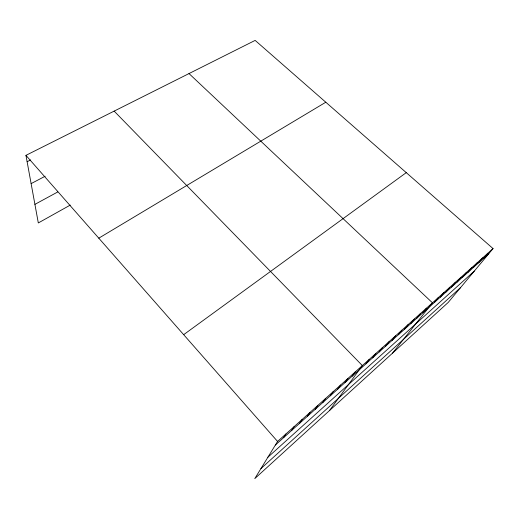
<?xml version="1.0" encoding="UTF-8"?>
<svg xmlns="http://www.w3.org/2000/svg" width="519" height="519" viewBox="0 0 519 519"><rect width="100%" height="100%" fill="white"/><g stroke="black" fill="none" stroke-linecap="round" stroke-linejoin="round"><path stroke-width="0.78" d="M493.05 248.582L277.574 441.448L254.79 478.602L448.176 302.48L493.05 248.582L255.147 40.398L25.95 155.35L38.315 222.943L70.253 205.096M283.595 437.666L285.891 434.001M291.684 430.413L294.078 426.676M299.651 423.27L302.142 419.462M307.495 416.238L310.077 412.358M315.215 409.316L317.888 405.371M322.824 402.491L325.575 398.482M330.318 395.776L333.153 391.702M337.7 389.153L340.613 385.02M344.973 382.633L347.964 378.442M352.142 376.204L355.21 371.961M329.442 410.613L362.346 365.577L114.148 111.111M365.96 363.813L369.171 359.466M372.629 357.838L375.899 353.439M379.201 351.947L382.535 347.503M385.682 346.134L389.075 341.645M392.079 340.399L395.53 335.871M398.384 334.742L401.894 330.175M404.606 329.163L408.174 324.55M410.743 323.655L414.37 319.01M416.802 318.225L420.474 313.541M422.784 312.866L426.508 308.143M392.572 353.121L432.457 302.817L189 73.568M434.507 302.35L438.328 297.562M440.255 297.199L444.121 292.379M445.931 292.106L449.837 287.26M451.536 287.085L455.487 282.206M457.064 282.128L461.06 277.217M462.526 277.23L466.562 272.293M467.924 272.391L471.992 267.428M473.25 267.616L477.357 262.627M478.512 262.899L482.651 257.885M483.708 258.241L487.886 253.207M260.934 468.586L460.554 287.61M267.901 457.226L474.34 271.054M275.375 445.036L488.84 253.635M183.668 334.671L406.267 172.639M98.792 238.169L325.802 102.224M34.916 204.363L57.784 191.946M31.121 183.616L45.159 176.239M27.118 161.714L30.627 159.936M25.95 155.35L277.574 441.448"/></g></svg>
